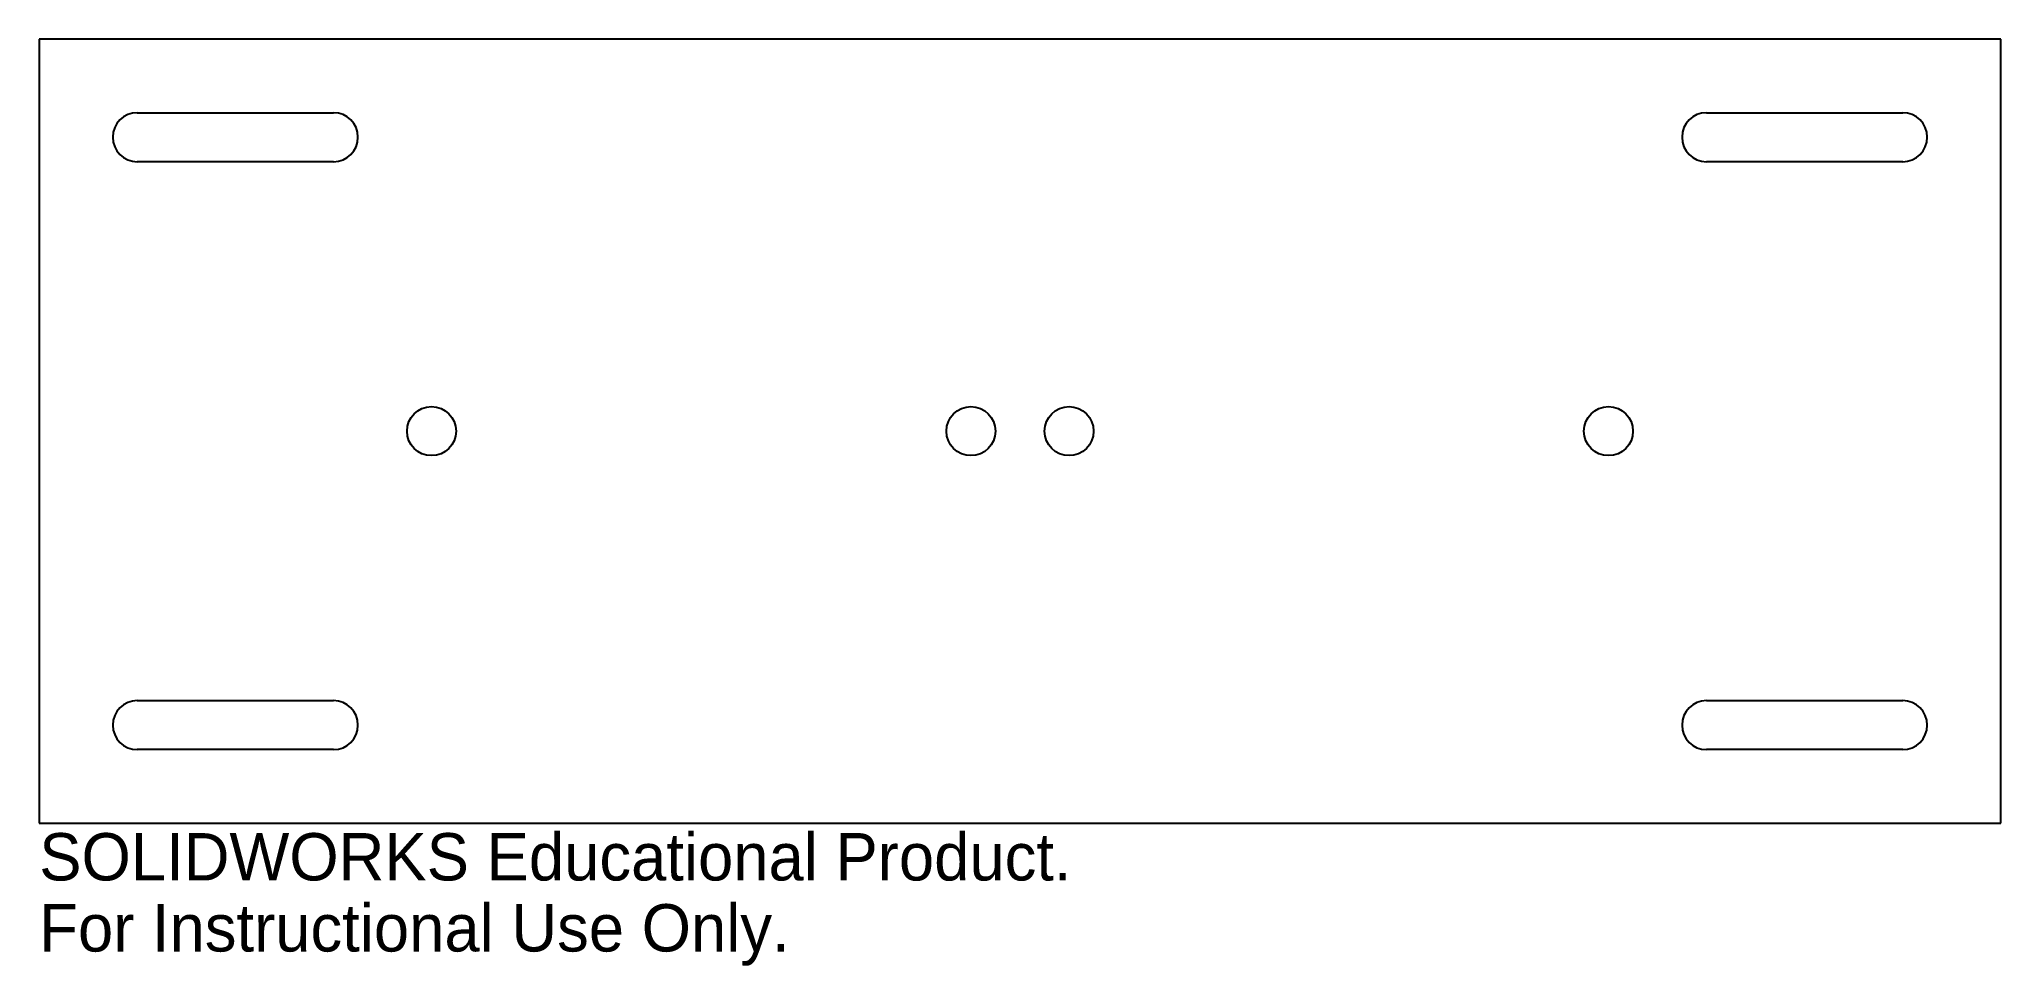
# Model space of a CAD drawing. Header units: millimetres. Extents: x -100 to 100, y -55 to 40.
import ezdxf

# ---------------------------------------------------------------- set-up
doc = ezdxf.new("R2010")
doc.units = ezdxf.units.MM
doc.linetypes.add('SLD-Solid', pattern=[0])
doc.styles.add('SLDTEXTSTYLE0', font='Arail.ttf')

msp = doc.modelspace()

# ---------------------------------------------------------------- linework, layer by layer
at = {"color": 7, "linetype": 'SLD-Solid', "lineweight": 25}
for p, q in [((-100, 40), (-100, -40)), ((100, 40), (-100, 40)), ((100, -40), (100, 40)), ((-90, 32.5), (-70, 32.5)), ((70, 32.5), (90, 32.5)), ((-70, 27.5), (-90, 27.5)), ((90, 27.5), (70, 27.5)), ((-90, -27.5), (-70, -27.5)), ((70, -27.5), (90, -27.5)), ((-70, -32.5), (-90, -32.5)), ((90, -32.5), (70, -32.5)), ((-100, -40), (100, -40))]:
    msp.add_line(p, q, dxfattribs=at)
for centre in [(-60, 0), (-5, 0), (5, 0), (60, 0)]:
    msp.add_circle(centre, 2.5, dxfattribs=at)
for centre, start, end in [((-90, 30), 90, 270), ((-70, 30), 270, 90), ((70, 30), 90, 270), ((90, 30), 270, 90), ((-90, -30), 90, 270), ((-70, -30), 270, 90), ((70, -30), 90, 270), ((90, -30), 270, 90)]:
    msp.add_arc(centre, 2.5, start, end, dxfattribs=at)

# ---------------------------------------------------------------- texts
at = {"color": 7, "linetype": 'Continuous', "char_height": 4.8336, "attachment_point": 1, "style": 'SLDTEXTSTYLE0'}
for s, insert in [('SOLIDWORKS Educational Product.', (-100, -41.02)), ('For Instructional Use Only.', (-100, -48.27))]:
    msp.add_mtext(s, dxfattribs=dict(at, insert=insert))

doc.saveas('drawing.dxf')
